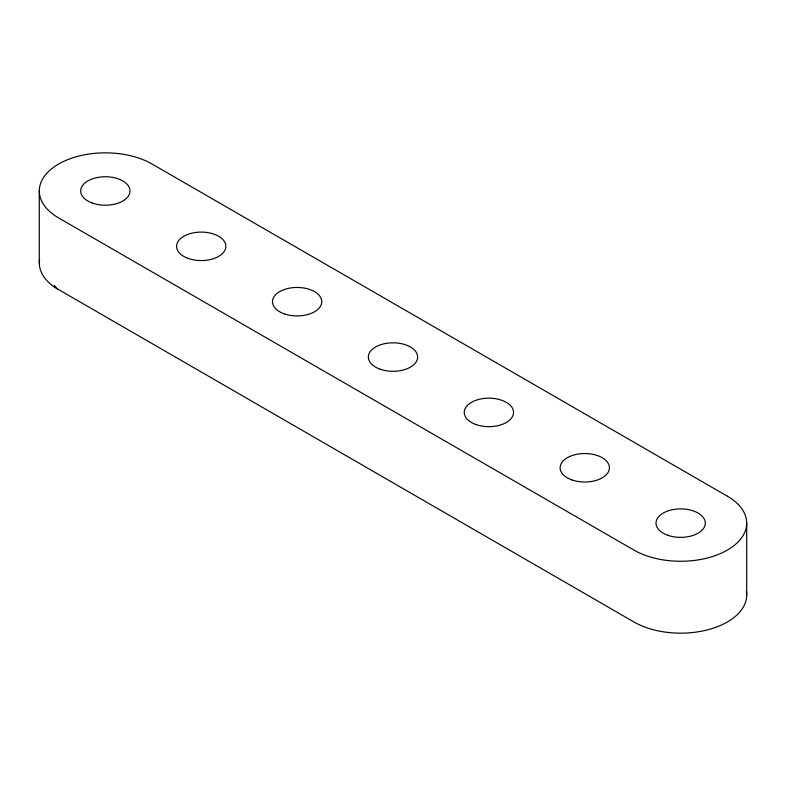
<?xml version="1.0" encoding="UTF-8"?>
<svg xmlns="http://www.w3.org/2000/svg" width="786" height="786" viewBox="0 0 786 786"><rect width="100%" height="100%" fill="white"/><g stroke="black" fill="none" stroke-linecap="round" stroke-linejoin="round"><path stroke-width="1.18" d="M39.595 259.282A66.044 38.131 0 0 0 54.46 287.175L633.958 621.991A66.044 38.131 0 0 0 708.775 629.527A66.044 38.131 0 0 0 746.405 591.436M54.46 287.175L54.352 285.583L57.201 288.973M746.7 523.132L746.7 595.022M39.3 190.978L39.3 262.868M727.355 496.172L152.042 164.009A66.044 38.131 0 0 0 58.645 164.009A66.044 38.131 0 0 0 58.645 217.938L633.958 550.092A66.044 38.131 0 0 0 727.355 550.092A66.044 38.131 0 0 0 727.355 496.172M92.345 203.073A24.651 14.236 0 0 0 129.985 191.42A24.651 14.236 0 0 0 93.691 178.432A24.651 14.236 0 0 0 92.345 203.073M188.237 258.427A24.651 14.236 0 0 0 225.867 246.784A24.651 14.236 0 0 0 189.573 233.786A24.651 14.236 0 0 0 188.237 258.427M284.119 313.791A24.651 14.236 0 0 0 321.759 302.138A24.651 14.236 0 0 0 285.465 289.15A24.651 14.236 0 0 0 284.119 313.791M380.011 369.155A24.651 14.236 0 0 0 417.641 357.502A24.651 14.236 0 0 0 381.348 344.504A24.651 14.236 0 0 0 380.011 369.155M475.894 424.509A24.651 14.236 0 0 0 513.533 412.856A24.651 14.236 0 0 0 477.24 399.868A24.651 14.236 0 0 0 475.894 424.509M571.776 479.873A24.651 14.236 0 0 0 609.415 468.22A24.651 14.236 0 0 0 573.122 455.222A24.651 14.236 0 0 0 571.776 479.873M667.668 535.227A24.651 14.236 0 0 0 705.297 523.574A24.651 14.236 0 0 0 669.004 510.586A24.651 14.236 0 0 0 667.668 535.227"/></g></svg>
